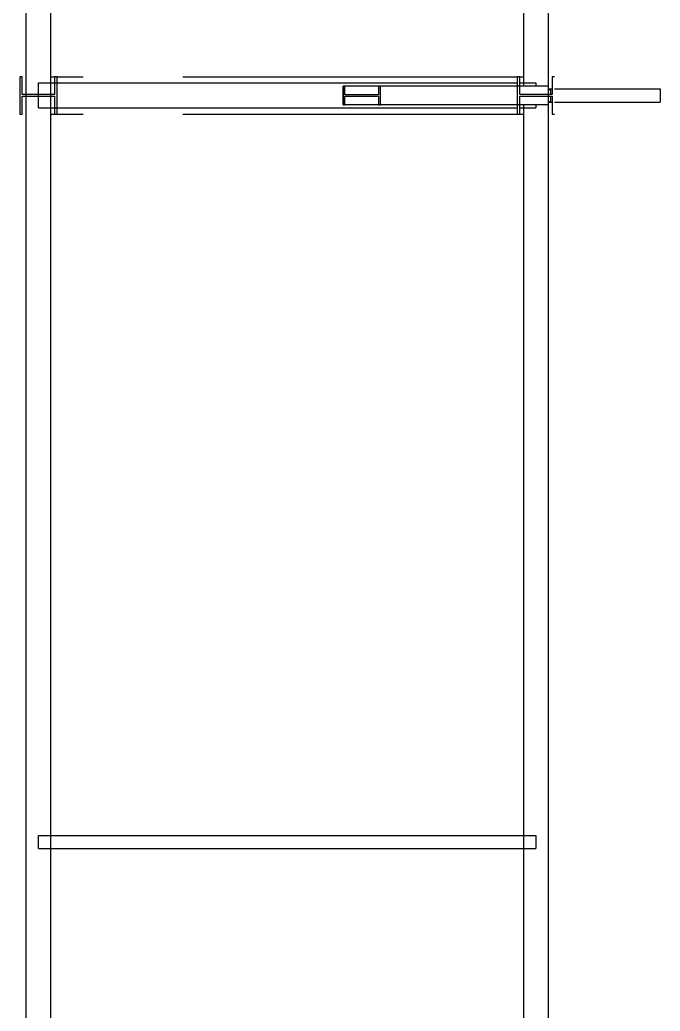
# Model space of a CAD drawing. Header units: inches. Extents: x 517790 to 538444, y 301815 to 302461.
# Drawn here: x 517882.371 to 517885.032, y 302331.601 to 302335.717 of the extents above; entities that cross this region are included whole.
import ezdxf

# ---------------------------------------------------------------- set-up
doc = ezdxf.new("R2010")
doc.units = ezdxf.units.IN
doc.header["$MEASUREMENT"] = 0
doc.layers.add('CABLE ROUTE FOR TOTAL PLANE-EMBED 1_DWG$0$DwgTemplate', color=7, linetype='Continuous')

msp = doc.modelspace()

# ---------------------------------------------------------------- linework, layer by layer
at = {"layer": 'CABLE ROUTE FOR TOTAL PLANE-EMBED 1_DWG$0$DwgTemplate', "color": 253, "linetype": 'Continuous', "lineweight": 25}
for p, q in [((517882.3973, 302288.8911), (517882.3973, 302347.8819)), ((517882.5006, 302288.8861), (517882.5006, 302347.8819)), ((517884.4639, 302341.5646), (517884.4639, 302335.4422)), ((517884.5673, 302341.5646), (517884.5673, 302335.4422)), ((517882.3818, 302335.4809), (517882.3714, 302335.4809)), ((517882.3714, 302335.4809), (517882.3714, 302335.3259)), ((517882.3818, 302335.407), (517882.3818, 302335.4809)), ((517882.4489, 302335.3518), (517882.4489, 302335.4551)), ((517882.4489, 302335.4551), (517884.4381, 302335.4551)), ((517882.5006, 302335.4809), (517882.5161, 302335.4809)), ((517882.5264, 302335.4809), (517882.5161, 302335.4809)), ((517882.5161, 302335.4809), (517882.5161, 302335.407)), ((517882.5264, 302335.4809), (517882.6349, 302335.4809)), ((517882.5264, 302335.3259), (517882.5264, 302335.4809)), ((517883.0483, 302335.4809), (517884.4381, 302335.4809)), ((517884.4381, 302335.4809), (517884.4381, 302335.3259)), ((517884.4484, 302335.4809), (517884.4381, 302335.4809)), ((517884.4484, 302335.4809), (517884.4639, 302335.4809)), ((517884.4484, 302335.407), (517884.4484, 302335.4809)), ((517884.4484, 302335.4551), (517884.5156, 302335.4551)), ((517884.5156, 302335.4551), (517884.5156, 302335.4422)), ((517884.5828, 302335.4809), (517884.5828, 302335.407)), ((517884.5931, 302335.4809), (517884.5828, 302335.4809)), ((517882.5161, 302335.407), (517882.3818, 302335.407)), ((517884.5673, 302335.4422), (517883.7148, 302335.4422)), ((517883.7148, 302335.3647), (517883.7148, 302335.4422)), ((517883.7148, 302335.4422), (517883.7148, 302335.3647)), ((517883.722, 302335.4422), (517883.7148, 302335.4422)), ((517883.722, 302335.406), (517883.722, 302335.4422)), ((517883.8625, 302335.4422), (517883.8625, 302335.406)), ((517883.8698, 302335.4422), (517883.8625, 302335.4422)), ((517883.8698, 302335.3647), (517883.8698, 302335.4422)), ((517884.5828, 302335.407), (517884.4484, 302335.407)), ((517884.5673, 302335.4422), (517884.5673, 302335.3647)), ((517884.5673, 302335.4308), (517884.5828, 302335.4308)), ((517884.5673, 302335.4282), (517884.5766, 302335.4282)), ((517884.5766, 302335.4282), (517884.5766, 302335.407)), ((517884.5931, 302335.4308), (517885.0322, 302335.4308)), ((517885.0322, 302335.4308), (517885.0322, 302335.376)), ((517882.3818, 302335.3998), (517882.5161, 302335.3998)), ((517882.3818, 302335.3259), (517882.3818, 302335.3998)), ((517882.5161, 302335.3998), (517882.5161, 302335.3259)), ((517883.8625, 302335.406), (517883.722, 302335.406)), ((517883.722, 302335.3647), (517883.722, 302335.4008)), ((517883.722, 302335.4008), (517883.8625, 302335.4008)), ((517883.8625, 302335.4008), (517883.8625, 302335.3647)), ((517884.4484, 302335.3259), (517884.4484, 302335.3998)), ((517884.4484, 302335.3998), (517884.5828, 302335.3998)), ((517884.5673, 302335.3786), (517884.5766, 302335.3786)), ((517884.5673, 302335.376), (517884.5828, 302335.376)), ((517884.5766, 302335.3998), (517884.5766, 302335.3786)), ((517884.5828, 302335.3998), (517884.5828, 302335.3259)), ((517884.5931, 302335.376), (517885.0322, 302335.376)), ((517882.3714, 302335.3259), (517882.3818, 302335.3259)), ((517882.4489, 302335.3518), (517884.4381, 302335.3518)), ((517882.5006, 302335.3259), (517882.5161, 302335.3259)), ((517882.5161, 302335.3259), (517882.5264, 302335.3259)), ((517882.5264, 302335.3259), (517882.6349, 302335.3259)), ((517883.0483, 302335.3259), (517884.4381, 302335.3259)), ((517884.5673, 302335.3647), (517883.7148, 302335.3647)), ((517883.7148, 302335.3647), (517883.722, 302335.3647)), ((517883.8625, 302335.3647), (517883.8698, 302335.3647)), ((517884.4381, 302335.3259), (517884.4484, 302335.3259)), ((517884.4484, 302335.3518), (517884.5156, 302335.3518)), ((517884.4484, 302335.3259), (517884.4639, 302335.3259)), ((517884.4639, 302335.3647), (517884.4639, 302329.2423)), ((517884.5156, 302335.3647), (517884.5156, 302335.3518)), ((517884.5673, 302335.3647), (517884.5673, 302329.2423)), ((517884.5828, 302335.3259), (517884.5931, 302335.3259)), ((517882.4489, 302332.3309), (517884.5156, 302332.3309)), ((517882.4489, 302332.2761), (517882.4489, 302332.3309)), ((517884.5156, 302332.3309), (517884.5156, 302332.2761)), ((517882.4489, 302332.2761), (517884.5156, 302332.2761))]:
    msp.add_line(p, q, dxfattribs=at)

doc.saveas('drawing.dxf')
